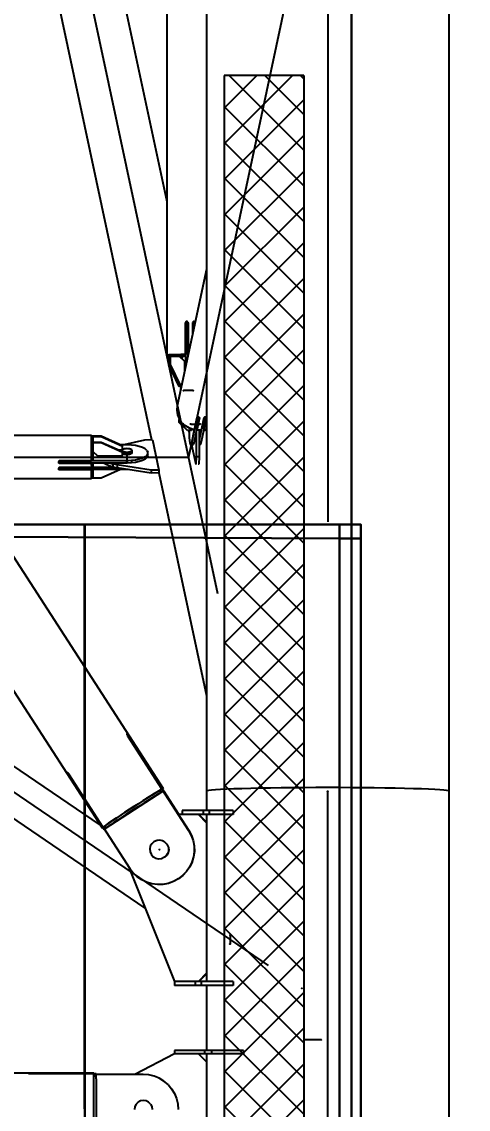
# Model space of a CAD drawing. Header units: millimetres. Extents: x 150209.93 to 150215.05, y 136675.65 to 136679.93.
# Drawn here: x 150211.3639 to 150211.4199, y 136677.7948 to 136677.9316 of the extents above; entities that cross this region are included whole.
import ezdxf

# ---------------------------------------------------------------- set-up
doc = ezdxf.new("R2010")
doc.units = ezdxf.units.MM
doc.header["$LTSCALE"] = 0.25
for name, pattern in [('CENTER', [50.8, 31.75, -6.35, 6.35, -6.35]), ('HIDDEN', [9.525, 6.35, -3.175]), ('XKITLINE00', [0]), ('XKITLINE02', [4, 2, -2])]:
    doc.linetypes.add(name, pattern=pattern)
doc.layers.add('Horizontal Surface', color=7, linetype='Continuous')
doc.layers.add('Wall', color=7, linetype='Continuous')
doc.styles.add('ROMANS', font='romans.shx')
doc.dimstyles.new('MD300', dxfattribs={"dimtxt": 2.5, "dimasz": 2.5, "dimexe": 1, "dimexo": 1, "dimgap": 0.5, "dimtad": 1, "dimdec": 1, "dimlfac": 50, "dimrnd": 0.5, "dimdsep": 46, "dimtxsty": 'ROMANS', "dimcen": 1, "dimclrd": 146, "dimclre": 146, "dimclrt": 30, "dimadec": 1, "dimazin": 2, "dimtfac": 1, "dimtdec": 1, "dimtmove": 0, "dimatfit": 1, "dimfxl": 1, "dimtolj": 1, "dimtzin": 0, "dimlwd": -1, "dimlwe": -1, "dimarcsym": 0})

# ---------------------------------------------------------------- blocks, each defined once
blk = doc.blocks.new('çatıı')
h = blk.add_hatch()
h.set_pattern_fill('ANSI37', color=1, scale=5, style=0)
h.set_pattern_definition([(45, (-69476.393, -4107.69), (-11.2253202, 11.2253202), []), (135, (-69476.393, -4107.69), (-11.2253202, -11.2253202), [])])
h.paths.add_polyline_path([(12355, 11470.27), (12305, 11470.27), (12305, 10170.27), (12355, 10170.27)])
at = {"color": 8, "linetype": 'CENTER'}
for p, q in [((12370, 12689.51), (12370, 11020.27)), ((12282.5, 12050.27), (12282.5, 11230.27)), ((11840, 11640.27), (12370, 10820.27)), ((12370, 11640.27), (12282.5, 11230.27)), ((12196.41, 11633.65), (12370, 10820.27)), ((12285.48, 11272.17), (12279.51, 11272.19)), ((12283.97, 11251.2), (12289.95, 11251.19)), ((11927.5, 11230.27), (12282.5, 11230.27)), ((12243.98, 11227.5), (12243.98, 11233.05)), ((11919.38, 11192.24), (12353.76, 10896.35)), ((12370, 10620.27), (12370, 11020.27)), ((12264.21, 10983.64), (12264.6, 10983.64)), ((12308.69, 10929.82), (12308.69, 10924.27)), ((12366.15, 10863.95), (12355.2, 10863.95))]:
    blk.add_line(p, q, dxfattribs=at)
at = {"color": 8, "linetype": 'XKITLINE00'}
for p, q in [((12446.2, 12689.51), (12446.2, 11020.27)), ((12268.9, 11607.78), (12268.9, 11294.5)), ((12293.8, 11603.4), (12293.8, 11020.27)), ((12226.42, 11590.13), (12268.9, 11391.11)), ((12186.36, 11583.61), (12259.42, 11241.28)), ((11986.68, 11455.4), (12266.76, 11022.07)), ((11948.33, 11430.58), (12228.41, 10997.26)), ((12293.8, 11348.62), (12275.45, 11262.65)), ((12280.65, 11315.09), (12280.58, 11314.82)), ((12280.58, 11314.82), (12280.58, 11294.83)), ((12280.64, 11314.81), (12280.58, 11314.79)), ((12281.12, 11314.82), (12280.64, 11314.81)), ((12280.64, 11314.81), (12280.64, 11294.82)), ((12280.75, 11315.32), (12280.65, 11315.09)), ((12280.94, 11315.51), (12280.75, 11315.32)), ((12281.18, 11315.63), (12280.94, 11315.51)), ((12281.12, 11314.82), (12281.12, 11294.82)), ((12282.16, 11314.81), (12281.12, 11314.82)), ((12281.39, 11315.66), (12281.15, 11315.62)), ((12281.44, 11315.67), (12281.18, 11315.63)), ((12281.65, 11315.62), (12281.39, 11315.66)), ((12281.7, 11315.63), (12281.44, 11315.67)), ((12281.89, 11315.5), (12281.65, 11315.62)), ((12281.94, 11315.51), (12281.7, 11315.63)), ((12282.08, 11315.31), (12281.89, 11315.5)), ((12282.13, 11315.32), (12281.94, 11315.51)), ((12282.08, 11315.31), (12282.2, 11315.07)), ((12282.13, 11315.32), (12282.25, 11315.09)), ((12282.16, 11314.81), (12282.16, 11294.11)), ((12282.25, 11315.09), (12282.2, 11315.07)), ((12282.2, 11315.07), (12282.24, 11314.81)), ((12282.29, 11314.82), (12282.24, 11314.81)), ((12282.24, 11314.81), (12282.24, 11294.81)), ((12282.25, 11315.09), (12282.29, 11314.82)), ((12282.29, 11314.82), (12282.29, 11294.83)), ((12285.12, 11315.08), (12285.08, 11314.82)), ((12285.08, 11314.82), (12285.08, 11307.8)), ((12285.15, 11314.81), (12285.08, 11314.79)), ((12285.24, 11315.32), (12285.12, 11315.08)), ((12286.19, 11314.8), (12285.15, 11314.81)), ((12285.15, 11314.81), (12285.15, 11308.11)), ((12285.43, 11315.5), (12285.24, 11315.32)), ((12285.66, 11315.62), (12285.43, 11315.5)), ((12285.87, 11315.65), (12285.64, 11315.61)), ((12285.92, 11315.66), (12285.66, 11315.62)), ((12286.13, 11315.6), (12285.87, 11315.65)), ((12286.18, 11315.62), (12285.92, 11315.66)), ((12286.36, 11315.48), (12286.13, 11315.6)), ((12286.41, 11315.5), (12286.18, 11315.62)), ((12286.19, 11314.8), (12286.19, 11313)), ((12286.58, 11314.8), (12286.19, 11314.8)), ((12286.36, 11315.48), (12286.51, 11315.33)), ((12286.41, 11315.5), (12286.58, 11315.33)), ((12286.51, 11315.33), (12286.55, 11315.29)), ((12286.55, 11315.29), (12286.64, 11315.1)), ((12286.6, 11315.31), (12286.66, 11315.17)), ((12269.51, 11294.58), (12268.9, 11294.5)), ((12268.9, 11294.5), (12268.97, 11294.42)), ((12269.25, 11294.39), (12268.97, 11294.42)), ((12269.49, 11294.54), (12269.25, 11294.47)), ((12269.25, 11294.47), (12269.25, 11293.47)), ((12269.49, 11293.54), (12269.25, 11293.47)), ((12269.56, 11293.4), (12269.25, 11293.47)), ((12270.27, 11294.61), (12269.49, 11294.54)), ((12270.27, 11293.61), (12269.49, 11293.54)), ((12270.77, 11294.66), (12269.51, 11294.58)), ((12270.06, 11293.36), (12269.56, 11293.4)), ((12270.14, 11293.38), (12270.06, 11293.35)), ((12270.06, 11293.35), (12270.06, 11288.36)), ((12270.14, 11293.38), (12270.14, 11288.38)), ((12270.94, 11293.38), (12270.14, 11293.38)), ((12271.57, 11294.67), (12270.27, 11294.61)), ((12271.02, 11293.64), (12270.27, 11293.61)), ((12272.62, 11294.72), (12270.77, 11294.66)), ((12271.03, 11293.64), (12270.94, 11293.62)), ((12270.94, 11293.62), (12270.94, 11288.62)), ((12271.03, 11293.64), (12271.03, 11288.65)), ((12277.01, 11293.63), (12271.03, 11293.64)), ((12271.57, 11293.67), (12271.05, 11293.64)), ((12273.33, 11294.72), (12271.57, 11294.67)), ((12273.33, 11293.73), (12271.57, 11293.67)), ((12274.96, 11294.77), (12272.62, 11294.72)), ((12275.48, 11294.77), (12273.33, 11294.72)), ((12275.48, 11293.77), (12273.33, 11293.73)), ((12277.68, 11294.81), (12274.96, 11294.77)), ((12275.48, 11294.76), (12275.29, 11294.76)), ((12277.92, 11294.8), (12275.48, 11294.77)), ((12277.92, 11293.8), (12275.48, 11293.77)), ((12277.01, 11293.63), (12279.99, 11290.62)), ((12278.27, 11293.14), (12277.49, 11293.15)), ((12280.58, 11294.83), (12277.68, 11294.81)), ((12277.92, 11294.8), (12277.9, 11294.79)), ((12280.55, 11294.82), (12277.92, 11294.8)), ((12277.92, 11294.8), (12277.92, 11293.8)), ((12280.55, 11293.82), (12277.92, 11293.8)), ((12280.55, 11293.82), (12278.27, 11293.14)), ((12278.35, 11293.16), (12278.35, 11292.28)), ((12279.99, 11290.62), (12279.99, 11283.95)), ((12280.55, 11294.82), (12280.55, 11293.82)), ((12280.67, 11294.82), (12280.64, 11294.82)), ((12281.12, 11294.82), (12280.67, 11294.82)), ((12280.67, 11294.82), (12280.67, 11287.11)), ((12282.27, 11294.82), (12282.16, 11294.79)), ((12282.29, 11294.83), (12282.24, 11294.81)), ((12282.27, 11294.81), (12282.24, 11294.81)), ((12282.27, 11294.82), (12282.27, 11294.6)), ((12282.32, 11294.83), (12282.29, 11294.83)), ((12270.14, 11288.38), (12270.06, 11288.36)), ((12270.06, 11288.36), (12276.53, 11274.85)), ((12270.14, 11288.38), (12276.62, 11274.87)), ((12271.03, 11288.65), (12270.94, 11288.62)), ((12270.94, 11288.62), (12277.42, 11275.11)), ((12271.03, 11288.65), (12277.5, 11275.14)), ((12276.62, 11274.87), (12276.53, 11274.85)), ((12277.78, 11274.84), (12276.53, 11274.85)), ((12277.78, 11274.87), (12276.62, 11274.87)), ((12277.5, 11275.14), (12277.42, 11275.11)), ((12278.11, 11275.11), (12277.42, 11275.11)), ((12278.11, 11275.13), (12277.5, 11275.14)), ((12277.66, 11273.17), (12277.65, 11272.98)), ((12277.68, 11273.67), (12277.66, 11273.17)), ((12277.7, 11274.12), (12277.68, 11273.67)), ((12277.74, 11274.51), (12277.7, 11274.12)), ((12277.78, 11274.83), (12277.74, 11274.51)), ((12277.82, 11275.07), (12277.78, 11274.83)), ((12277.83, 11275.11), (12277.82, 11275.07)), ((12278.01, 11275.11), (12278.05, 11274.91)), ((12275.45, 11262.65), (12275.2, 11259.85)), ((12275.2, 11259.85), (12275.64, 11257.05)), ((12275.64, 11257.05), (12276.74, 11254.38)), ((12289.35, 11255.33), (12285.89, 11239.12)), ((12287.79, 11255.3), (12286.14, 11247.57)), ((12288.33, 11255.47), (12286.68, 11247.74)), ((12287.87, 11255.38), (12287.79, 11255.3)), ((12289.39, 11255.29), (12287.82, 11247.93)), ((12289.49, 11255.11), (12287.84, 11247.37)), ((12287.99, 11255.46), (12287.87, 11255.38)), ((12288.2, 11255.52), (12287.99, 11255.46)), ((12288.44, 11255.54), (12288.2, 11255.52)), ((12288.33, 11255.47), (12288.24, 11255.52)), ((12289.01, 11255.47), (12288.33, 11255.47)), ((12288.71, 11255.52), (12288.44, 11255.54)), ((12288.97, 11255.48), (12288.71, 11255.52)), ((12289.19, 11255.41), (12288.97, 11255.48)), ((12289.37, 11255.32), (12289.19, 11255.41)), ((12289.37, 11255.32), (12289.47, 11255.21)), ((12289.47, 11255.21), (12289.49, 11255.11)), ((12292.28, 11255.1), (12290.63, 11247.37)), ((12293.41, 11255.46), (12291.76, 11247.73)), ((12293.8, 11255.45), (12292.2, 11247.97)), ((12292.34, 11255.21), (12292.28, 11255.1)), ((12293.8, 11255.18), (12292.29, 11248.14)), ((12292.48, 11255.31), (12292.34, 11255.21)), ((12292.68, 11255.4), (12292.48, 11255.31)), ((12292.93, 11255.47), (12292.68, 11255.4)), ((12293.41, 11255.46), (12292.89, 11255.46)), ((12293.19, 11255.51), (12292.93, 11255.47)), ((12293.45, 11255.52), (12293.19, 11255.51)), ((12293.52, 11255.52), (12293.41, 11255.46)), ((12293.67, 11255.5), (12293.45, 11255.52)), ((12293.8, 11255.46), (12293.67, 11255.5)), ((12276.72, 11254.43), (12276.5, 11253.37)), ((12276.5, 11253.37), (12276.53, 11252.45)), ((12276.89, 11254.17), (12276.53, 11252.45)), ((12281.89, 11247.22), (12276.53, 11252.45)), ((12276.74, 11254.38), (12278.44, 11251.99)), ((12280.66, 11249.99), (12278.44, 11251.99)), ((12278.99, 11251.5), (12279.06, 11251.41)), ((12279.49, 11251.05), (12279.06, 11251.41)), ((12283.29, 11248.49), (12280.66, 11249.99)), ((12281.1, 11249.7), (12280.93, 11249.84)), ((12283.29, 11248.49), (12281.1, 11249.7)), ((12286.14, 11247.57), (12283.29, 11248.49)), ((12283.46, 11248.39), (12283.3, 11248.49)), ((12283.47, 11248.43), (12283.46, 11248.39)), ((12286.04, 11247.56), (12283.46, 11248.39)), ((12284.56, 11248.04), (12284.38, 11247.21)), ((12286.22, 11247.97), (12286.23, 11247.74)), ((12286.68, 11247.74), (12286.23, 11247.98)), ((12287.81, 11248.14), (12287.83, 11247.67)), ((12287.82, 11247.93), (12287.84, 11247.37)), ((12292.2, 11247.97), (12291.76, 11247.73)), ((12292.2, 11247.97), (12292.21, 11247.73)), ((12292.3, 11247.93), (12292.22, 11247.54)), ((12292.29, 11248.37), (12292.3, 11247.93)), ((12292.29, 11248.14), (12292.31, 11247.55)), ((12293.8, 11254.5), (12292.31, 11247.55)), ((12293.8, 11248.04), (12292.31, 11247.55)), ((12221.68, 11243.9), (12168.99, 11243.9)), ((12221.68, 11228.07), (12221.68, 11243.9)), ((12222.68, 11243.48), (12221.68, 11243.48)), ((12222.68, 11239.29), (12222.68, 11243.48)), ((12227.68, 11243.47), (12222.68, 11243.47)), ((12227.68, 11243.08), (12222.68, 11243.08)), ((12227.68, 11243.47), (12227.68, 11243.08)), ((12241.18, 11237.46), (12227.68, 11243.47)), ((12241.18, 11237.08), (12227.68, 11243.08)), ((12255.01, 11241.14), (12241.97, 11238.05)), ((12259.99, 11241.29), (12255.01, 11241.14)), ((12259.99, 11241.29), (12264.05, 11222.28)), ((12284.38, 11247.21), (12281.89, 11247.22)), ((12282.6, 11247.22), (12282.91, 11245.77)), ((12282.86, 11247.22), (12282.94, 11244.9)), ((12282.94, 11244.9), (12283.07, 11242.65)), ((12283.07, 11242.65), (12283.25, 11240.78)), ((12286.23, 11247.74), (12284.39, 11239.12)), ((12286.05, 11247.6), (12286.04, 11247.56)), ((12286.68, 11247.74), (12286.23, 11247.74)), ((12287.38, 11246.13), (12287.31, 11230.56)), ((12287.73, 11247.75), (12287.74, 11247.28)), ((12287.83, 11247.67), (12287.74, 11247.28)), ((12288.44, 11247.23), (12287.74, 11247.28)), ((12289.24, 11247.23), (12287.84, 11247.37)), ((12288.46, 11247.31), (12288.44, 11247.23)), ((12289.14, 11247.21), (12288.44, 11247.23)), ((12289.84, 11247.22), (12289.14, 11247.21)), ((12290.63, 11247.37), (12289.24, 11247.23)), ((12289.38, 11247.21), (12289.3, 11230.56)), ((12290.64, 11247.37), (12289.35, 11241.35)), ((12289.85, 11247.29), (12289.84, 11247.22)), ((12290.53, 11247.27), (12289.84, 11247.22)), ((12292.21, 11247.73), (12290.37, 11239.11)), ((12290.55, 11247.36), (12290.53, 11247.27)), ((12292.21, 11247.73), (12291.76, 11247.73)), ((12292.85, 11247.19), (12292.09, 11247.19)), ((12292.21, 11247.73), (12292.22, 11247.54)), ((12292.31, 11247.57), (12292.22, 11247.54)), ((12293.8, 11247.84), (12292.85, 11247.19)), ((12227.68, 11239.65), (12222.68, 11239.65)), ((12222.68, 11239.29), (12222.68, 11239.27)), ((12227.68, 11239.27), (12222.68, 11239.27)), ((12222.68, 11239.27), (12222.68, 11239.25)), ((12222.68, 11233.62), (12222.68, 11239.25)), ((12227.68, 11239.65), (12227.68, 11239.27)), ((12241.18, 11233.64), (12227.68, 11239.65)), ((12241.18, 11233.26), (12227.68, 11239.27)), ((12240.95, 11234.77), (12238.66, 11234.77)), ((12243.98, 11238.05), (12239.86, 11238.05)), ((12240.93, 11234.73), (12240.88, 11234.53)), ((12240.88, 11234.53), (12240.93, 11234.32)), ((12240.88, 11234.53), (12240.88, 11233.79)), ((12241.07, 11234.93), (12240.93, 11234.73)), ((12240.93, 11234.32), (12241.07, 11234.12)), ((12241.3, 11235.12), (12241.07, 11234.93)), ((12241.18, 11235.02), (12241.18, 11237.46)), ((12241.61, 11235.29), (12241.3, 11235.12)), ((12241.99, 11235.43), (12241.61, 11235.29)), ((12242.43, 11235.55), (12241.99, 11235.43)), ((12242.92, 11235.64), (12242.43, 11235.55)), ((12243.45, 11235.69), (12242.92, 11235.64)), ((12243.98, 11235.71), (12243.45, 11235.69)), ((12246.71, 11237.94), (12243.98, 11238.05)), ((12244.52, 11235.69), (12243.98, 11235.71)), ((12245.04, 11235.64), (12244.52, 11235.69)), ((12245.53, 11235.55), (12245.04, 11235.64)), ((12245.98, 11235.43), (12245.53, 11235.55)), ((12246.36, 11235.29), (12245.98, 11235.43)), ((12246.67, 11235.12), (12246.36, 11235.29)), ((12246.9, 11234.93), (12246.67, 11235.12)), ((12249.31, 11237.62), (12246.71, 11237.94)), ((12246.9, 11234.93), (12247.04, 11234.73)), ((12247.04, 11234.32), (12246.9, 11234.12)), ((12247.04, 11234.73), (12247.08, 11234.53)), ((12247.08, 11234.53), (12247.04, 11234.32)), ((12247.08, 11234.53), (12247.08, 11233.79)), ((12251.68, 11237.09), (12249.31, 11237.62)), ((12253.72, 11236.39), (12251.68, 11237.09)), ((12255.33, 11235.55), (12253.72, 11236.39)), ((12256.44, 11234.59), (12255.33, 11235.55)), ((12256.44, 11234.59), (12257.01, 11233.57)), ((12283.25, 11240.78), (12283.45, 11239.35)), ((12283.45, 11239.35), (12283.68, 11238.45)), ((12283.68, 11238.45), (12283.92, 11238.11)), ((12284.16, 11238.33), (12283.92, 11238.11)), ((12285.41, 11238.1), (12283.92, 11238.11)), ((12284.39, 11239.12), (12284.16, 11238.33)), ((12285.65, 11238.33), (12284.16, 11238.33)), ((12285.89, 11239.12), (12284.39, 11239.12)), ((12284.54, 11238.1), (12287.13, 11225.94)), ((12285.65, 11238.33), (12285.41, 11238.1)), ((12285.89, 11239.12), (12285.65, 11238.33)), ((12290.37, 11239.11), (12289.34, 11239.11)), ((12290.13, 11238.32), (12289.34, 11238.32)), ((12289.89, 11238.09), (12289.34, 11238.09)), ((12290.13, 11238.32), (12289.89, 11238.09)), ((12290.37, 11239.11), (12290.13, 11238.32)), ((12200.88, 11227.5), (12200.83, 11227.24)), ((12200.85, 11227.36), (12200.88, 11227.22)), ((12201, 11227.73), (12200.88, 11227.5)), ((12201.18, 11227.91), (12201, 11227.73)), ((12201.42, 11228), (12201.18, 11227.91)), ((12201.68, 11228.07), (12201.42, 11228)), ((12221.68, 11228.07), (12201.68, 11228.07)), ((12201.68, 11226.66), (12201.68, 11228.07)), ((12221.68, 11227.63), (12201.68, 11227.63)), ((12222.68, 11230.94), (12221.68, 11230.94)), ((12222.68, 11228.22), (12221.68, 11228.22)), ((12221.68, 11228.07), (12221.68, 11228.05)), ((12221.68, 11228.05), (12221.68, 11227.63)), ((12243.98, 11228.05), (12221.68, 11228.05)), ((12225.68, 11230.95), (12222.68, 11233.72)), ((12222.68, 11228.22), (12222.68, 11233.62)), ((12241.18, 11230.95), (12225.68, 11230.95)), ((12240.88, 11233.79), (12240.89, 11233.77)), ((12240.88, 11233.79), (12240.88, 11233.77)), ((12240.88, 11233.79), (12240.89, 11233.77)), ((12241.3, 11233.94), (12241.07, 11234.12)), ((12241.18, 11230.95), (12241.18, 11233.64)), ((12241.3, 11233.2), (12241.18, 11233.29)), ((12241.3, 11233.2), (12241.18, 11233.29)), ((12241.3, 11232.46), (12241.18, 11232.55)), ((12241.61, 11233.77), (12241.3, 11233.94)), ((12241.61, 11233.03), (12241.3, 11233.2)), ((12241.61, 11233.03), (12241.3, 11233.2)), ((12241.61, 11232.29), (12241.3, 11232.46)), ((12241.99, 11233.62), (12241.61, 11233.77)), ((12241.99, 11232.88), (12241.61, 11233.03)), ((12241.99, 11232.88), (12241.61, 11233.03)), ((12241.99, 11232.14), (12241.61, 11232.29)), ((12242.43, 11233.5), (12241.99, 11233.62)), ((12242.43, 11232.76), (12241.99, 11232.88)), ((12242.43, 11232.76), (12241.99, 11232.88)), ((12242.43, 11232.02), (12241.99, 11232.14)), ((12242.92, 11233.42), (12242.43, 11233.5)), ((12242.92, 11232.68), (12242.43, 11232.76)), ((12242.92, 11232.68), (12242.43, 11232.76)), ((12242.92, 11231.94), (12242.43, 11232.02)), ((12243.45, 11233.36), (12242.92, 11233.42)), ((12243.45, 11232.62), (12242.92, 11232.68)), ((12243.45, 11232.62), (12242.92, 11232.68)), ((12243.45, 11231.88), (12242.92, 11231.94)), ((12243.98, 11233.34), (12243.45, 11233.36)), ((12243.98, 11232.6), (12243.45, 11232.62)), ((12243.98, 11232.6), (12243.45, 11232.62)), ((12243.98, 11231.86), (12243.45, 11231.88)), ((12244.52, 11233.36), (12243.98, 11233.34)), ((12243.98, 11233.34), (12243.98, 11232.6)), ((12244.52, 11232.62), (12243.98, 11232.6)), ((12244.52, 11232.62), (12243.98, 11232.6)), ((12243.98, 11232.6), (12243.98, 11231.86)), ((12244.52, 11231.88), (12243.98, 11231.86)), ((12246.71, 11228.16), (12243.98, 11228.05)), ((12243.98, 11228.05), (12243.98, 11226.66)), ((12245.04, 11233.42), (12244.52, 11233.36)), ((12245.04, 11232.68), (12244.52, 11232.62)), ((12245.04, 11232.68), (12244.52, 11232.62)), ((12245.04, 11231.94), (12244.52, 11231.88)), ((12245.53, 11233.5), (12245.04, 11233.42)), ((12245.53, 11232.76), (12245.04, 11232.68)), ((12245.53, 11232.76), (12245.04, 11232.68)), ((12245.53, 11232.02), (12245.04, 11231.94)), ((12245.98, 11233.62), (12245.53, 11233.5)), ((12245.98, 11232.88), (12245.53, 11232.76)), ((12245.98, 11232.88), (12245.53, 11232.76)), ((12245.98, 11232.14), (12245.53, 11232.02)), ((12246.36, 11233.77), (12245.98, 11233.62)), ((12246.36, 11233.03), (12245.98, 11232.88)), ((12246.36, 11233.03), (12245.98, 11232.88)), ((12246.36, 11232.29), (12245.98, 11232.14)), ((12246.67, 11233.94), (12246.36, 11233.77)), ((12246.67, 11233.2), (12246.36, 11233.03)), ((12246.67, 11233.2), (12246.36, 11233.03)), ((12246.67, 11232.46), (12246.36, 11232.29)), ((12246.9, 11234.12), (12246.67, 11233.94)), ((12246.9, 11233.38), (12246.67, 11233.2)), ((12246.9, 11233.38), (12246.67, 11233.2)), ((12246.9, 11232.64), (12246.67, 11232.46)), ((12249.31, 11228.48), (12246.71, 11228.16)), ((12246.71, 11228.16), (12246.71, 11226.77)), ((12247.04, 11233.58), (12246.9, 11233.38)), ((12247.04, 11233.58), (12246.9, 11233.38)), ((12247.04, 11232.84), (12246.9, 11232.64)), ((12247.08, 11233.79), (12247.04, 11233.58)), ((12247.08, 11233.79), (12247.04, 11233.58)), ((12247.08, 11233.05), (12247.04, 11232.84)), ((12247.08, 11233.79), (12247.08, 11233.05)), ((12251.68, 11229), (12249.31, 11228.48)), ((12251.68, 11227.62), (12249.31, 11227.09)), ((12253.72, 11229.7), (12251.68, 11229)), ((12253.72, 11228.32), (12251.68, 11227.62)), ((12255.33, 11230.55), (12253.72, 11229.7)), ((12255.33, 11229.16), (12253.72, 11228.32)), ((12256.44, 11231.5), (12255.33, 11230.55)), ((12256.44, 11230.12), (12255.33, 11229.16)), ((12257.01, 11232.53), (12256.44, 11231.5)), ((12257.01, 11231.14), (12256.44, 11230.12)), ((12257.01, 11231.14), (12257.01, 11233.57)), ((12287.31, 11230.56), (12287.13, 11225.94)), ((12289.3, 11230.56), (12287.31, 11230.56)), ((12289.3, 11230.56), (12289.12, 11225.94)), ((12200.83, 11227.24), (12200.88, 11226.99)), ((12200.88, 11223.31), (12200.83, 11223.08)), ((12200.83, 11223.08), (12200.88, 11222.85)), ((12200.85, 11223.2), (12200.88, 11223.08)), ((12200.88, 11227.22), (12201, 11226.99)), ((12200.88, 11226.99), (12201, 11226.76)), ((12201, 11223.52), (12200.88, 11223.31)), ((12200.88, 11223.08), (12201, 11222.87)), ((12200.88, 11222.85), (12201, 11222.64)), ((12201.18, 11226.81), (12201, 11226.99)), ((12201.18, 11226.58), (12201, 11226.76)), ((12201.18, 11223.69), (12201, 11223.52)), ((12201.15, 11222.74), (12201, 11222.87)), ((12201.18, 11222.48), (12201, 11222.64)), ((12201.18, 11222.71), (12201.15, 11222.74)), ((12201.42, 11226.69), (12201.18, 11226.81)), ((12201.42, 11226.46), (12201.18, 11226.58)), ((12201.42, 11223.8), (12201.18, 11223.69)), ((12201.42, 11222.61), (12201.18, 11222.71)), ((12201.42, 11222.39), (12201.18, 11222.48)), ((12201.42, 11226.69), (12201.42, 11226.46)), ((12201.68, 11226.65), (12201.42, 11226.69)), ((12201.68, 11226.42), (12201.42, 11226.46)), ((12201.68, 11223.83), (12201.42, 11223.8)), ((12201.68, 11222.58), (12201.42, 11222.61)), ((12201.68, 11222.34), (12201.42, 11222.39)), ((12243.98, 11226.66), (12201.68, 11226.66)), ((12201.68, 11226.66), (12201.68, 11226.65)), ((12201.68, 11226.65), (12201.68, 11226.42)), ((12221.68, 11226.65), (12201.68, 11226.65)), ((12221.68, 11226.42), (12201.68, 11226.42)), ((12221.68, 11223.83), (12201.68, 11223.83)), ((12201.68, 11222.6), (12201.68, 11223.83)), ((12221.68, 11222.92), (12201.68, 11222.92)), ((12221.68, 11222.6), (12201.68, 11222.6)), ((12221.68, 11222.58), (12201.68, 11222.58)), ((12201.68, 11222.58), (12201.68, 11222.34)), ((12221.68, 11222.34), (12201.68, 11222.34)), ((12221.68, 11226.66), (12221.68, 11226.54)), ((12221.68, 11225.07), (12221.68, 11226.65)), ((12222.68, 11226.54), (12221.68, 11226.54)), ((12222.68, 11225.87), (12221.68, 11225.87)), ((12221.68, 11225.07), (12221.68, 11223.83)), ((12222.68, 11224.58), (12221.68, 11224.58)), ((12222.68, 11223.95), (12221.68, 11223.95)), ((12236.32, 11223.89), (12221.68, 11223.89)), ((12221.68, 11222.92), (12221.68, 11222.5)), ((12221.68, 11220.11), (12221.68, 11222.5)), ((12243.98, 11222.5), (12221.68, 11222.5)), ((12222.68, 11225.22), (12222.68, 11226.66)), ((12222.68, 11223.95), (12222.68, 11225.22)), ((12222.68, 11218.86), (12222.68, 11222.49)), ((12239.86, 11222.5), (12227.68, 11217.08)), ((12230.84, 11225.67), (12229.31, 11226.65)), ((12232.82, 11224.82), (12230.84, 11225.67)), ((12235.16, 11224.12), (12232.82, 11224.82)), ((12235.16, 11225.97), (12232.84, 11226.66)), ((12235.16, 11225.97), (12235.16, 11224.12)), ((12237.81, 11225.44), (12235.16, 11225.97)), ((12237.81, 11223.59), (12235.16, 11224.12)), ((12237.81, 11225.44), (12237.81, 11223.59)), ((12259.06, 11222.12), (12237.81, 11225.44)), ((12259.06, 11220.27), (12237.81, 11223.59)), ((12246.71, 11226.77), (12243.98, 11226.66)), ((12243.98, 11222.63), (12243.98, 11222.5)), ((12244.63, 11222.53), (12243.98, 11222.5)), ((12249.31, 11227.09), (12246.71, 11226.77)), ((12264.05, 11222.28), (12259.06, 11222.12)), ((12259.06, 11222.12), (12259.06, 11220.27)), ((12264.05, 11222.28), (12264.05, 11222.01)), ((12264.05, 11221.91), (12264.05, 11220.43)), ((12287.46, 11225.94), (12287.13, 11225.94)), ((12289.12, 11225.94), (12288.76, 11225.94)), ((12221.68, 11216.65), (12168.99, 11216.65)), ((12222.68, 11220.47), (12221.68, 11220.47)), ((12221.68, 11216.65), (12221.68, 11220.11)), ((12222.68, 11217.07), (12221.68, 11217.07)), ((12222.68, 11217.12), (12222.68, 11218.86)), ((12222.68, 11217.12), (12222.68, 11217.1)), ((12222.68, 11217.1), (12222.68, 11217.08)), ((12227.68, 11217.08), (12222.68, 11217.08)), ((12264.05, 11220.43), (12259.06, 11220.27)), ((12263.87, 11220.42), (12293.8, 11080.2)), ((12227.27, 10999.02), (11971.33, 11173.36)), ((12255.33, 10946.89), (11956.48, 11150.46)), ((12243.75, 11056.48), (12243.74, 11056.32)), ((12243.81, 11056.57), (12243.75, 11056.48)), ((12243.91, 11056.58), (12243.81, 11056.57)), ((12244.03, 11056.47), (12243.92, 11056.57)), ((12244.03, 11056.47), (12244.17, 11056.31)), ((12243.74, 11056.32), (12243.78, 11056.1)), ((12243.78, 11056.1), (12243.87, 11055.83)), ((12243.87, 11055.83), (12244.02, 11055.54)), ((12244.02, 11055.54), (12244.19, 11055.24)), ((12244.54, 11055.82), (12244.04, 11055.49)), ((12244.17, 11056.31), (12244.35, 11056.08)), ((12244.19, 11055.24), (12265.9, 11021.65)), ((12244.73, 11055.52), (12244.23, 11055.2)), ((12244.23, 11055.2), (12282.76, 10995.58)), ((12244.35, 11056.08), (12244.54, 11055.82)), ((12244.54, 11055.82), (12244.73, 11055.52)), ((12244.73, 11055.52), (12266.44, 11021.94)), ((12206.17, 11032.21), (12206.14, 11032.14)), ((12206.14, 11032.12), (12206.2, 11032)), ((12206.26, 11032.22), (12206.17, 11032.21)), ((12206.2, 11032), (12206.31, 11031.8)), ((12206.4, 11032.15), (12206.26, 11032.22)), ((12206.31, 11031.8), (12206.45, 11031.56)), ((12206.57, 11032.01), (12206.4, 11032.15)), ((12206.45, 11031.56), (12206.62, 11031.28)), ((12206.57, 11032.01), (12206.76, 11031.81)), ((12206.99, 11031.52), (12206.62, 11031.28)), ((12206.62, 11031.28), (12206.81, 11030.98)), ((12206.76, 11031.81), (12206.96, 11031.56)), ((12207.19, 11031.23), (12206.81, 11030.98)), ((12206.81, 11030.98), (12228.52, 10997.39)), ((12206.96, 11031.56), (12207.16, 11031.27)), ((12207.16, 11031.27), (12228.87, 10997.68)), ((12334.07, 11022.3), (12327.66, 11022.19)), ((12340.83, 11022.4), (12334.07, 11022.3)), ((12347.88, 11022.48), (12340.83, 11022.4)), ((12355.13, 11022.53), (12347.88, 11022.48)), ((12362.53, 11022.56), (12355.13, 11022.53)), ((12370, 11022.58), (12362.53, 11022.56)), ((12377.46, 11022.56), (12370, 11022.58)), ((12384.86, 11022.53), (12377.46, 11022.56)), ((12392.12, 11022.48), (12384.86, 11022.53)), ((12399.16, 11022.4), (12392.12, 11022.48)), ((12405.92, 11022.3), (12399.16, 11022.4)), ((12412.33, 11022.19), (12405.92, 11022.3)), ((12266.36, 11020.16), (12230.04, 10996.66)), ((12256.47, 11015.87), (12253.38, 11013.91)), ((12256.59, 11015.93), (12253.94, 11014.25)), ((12259.29, 11017.64), (12256.47, 11015.87)), ((12259.03, 11017.46), (12256.59, 11015.93)), ((12259.84, 11016.2), (12257.41, 11014.67)), ((12261.19, 11018.8), (12259.03, 11017.46)), ((12261.75, 11019.17), (12259.29, 11017.64)), ((12262, 11017.54), (12259.84, 11016.2)), ((12263.02, 11019.93), (12261.19, 11018.8)), ((12263.79, 11020.41), (12261.75, 11019.17)), ((12263.83, 11018.67), (12262, 11017.54)), ((12264.48, 11020.8), (12263.02, 11019.93)), ((12265.33, 11021.33), (12263.79, 11020.41)), ((12265.3, 11019.55), (12263.83, 11018.67)), ((12265.54, 11021.42), (12264.48, 11020.8)), ((12264.48, 11020.8), (12265.3, 11019.55)), ((12266.36, 11020.16), (12265.3, 11019.55)), ((12265.9, 11021.65), (12265.33, 11021.33)), ((12265.9, 11021.65), (12265.54, 11021.42)), ((12265.85, 11021.61), (12265.54, 11021.41)), ((12265.54, 11021.42), (12266.36, 11020.16)), ((12265.88, 11021.61), (12265.85, 11021.61)), ((12265.85, 11021.61), (12282.68, 10995.58)), ((12265.87, 11021.63), (12265.88, 11021.61)), ((12266.44, 11021.94), (12265.94, 11021.61)), ((12266.08, 11021.7), (12265.94, 11021.61)), ((12266.25, 11021.78), (12266.08, 11021.7)), ((12266.08, 11021.7), (12266.89, 11020.44)), ((12266.34, 11021.8), (12266.25, 11021.78)), ((12266.25, 11021.78), (12267.06, 11020.52)), ((12266.34, 11021.8), (12267.15, 11020.54)), ((12266.65, 11021.94), (12266.37, 11021.76)), ((12266.76, 11022.07), (12266.44, 11021.94)), ((12266.76, 11022.07), (12266.65, 11021.94)), ((12266.89, 11020.44), (12266.76, 11020.35)), ((12267.1, 11020.44), (12266.82, 11020.26)), ((12267.06, 11020.52), (12266.89, 11020.44)), ((12266.97, 11020.35), (12276.48, 11005.64)), ((12267.03, 11020.4), (12276.57, 11005.64)), ((12267.15, 11020.54), (12267.06, 11020.52)), ((12267.17, 11020.52), (12267.1, 11020.44)), ((12267.15, 11020.54), (12267.17, 11020.52)), ((12294.16, 11020.5), (12293.8, 11020.27)), ((12294.16, 11020.5), (12293.8, 11020.27)), ((12293.8, 11020.27), (12293.8, 11008.13)), ((12295.26, 11020.72), (12294.16, 11020.5)), ((12295.26, 11020.72), (12294.16, 11020.5)), ((12297.07, 11020.94), (12295.26, 11020.72)), ((12297.08, 11020.94), (12295.26, 11020.72)), ((12297.08, 11020.94), (12297.07, 11020.94)), ((12299.6, 11021.16), (12297.08, 11020.94)), ((12299.6, 11021.15), (12297.08, 11020.94)), ((12302.79, 11021.36), (12299.6, 11021.16)), ((12306.64, 11021.55), (12302.79, 11021.36)), ((12311.09, 11021.73), (12306.64, 11021.55)), ((12316.11, 11021.9), (12311.09, 11021.73)), ((12321.65, 11022.05), (12316.11, 11021.9)), ((12327.66, 11022.19), (12321.65, 11022.05)), ((12418.34, 11022.05), (12412.33, 11022.19)), ((12423.88, 11021.9), (12418.34, 11022.05)), ((12428.9, 11021.73), (12423.88, 11021.9)), ((12433.35, 11021.55), (12428.9, 11021.73)), ((12437.2, 11021.36), (12433.35, 11021.55)), ((12440.39, 11021.16), (12437.2, 11021.36)), ((12442.91, 11020.94), (12440.39, 11021.16)), ((12442.91, 11020.94), (12440.39, 11021.15)), ((12442.92, 11020.94), (12442.91, 11020.94)), ((12444.73, 11020.72), (12442.91, 11020.94)), ((12444.73, 11020.72), (12442.92, 11020.94)), ((12445.83, 11020.5), (12444.73, 11020.72)), ((12445.83, 11020.5), (12444.73, 11020.72)), ((12446.2, 11020.27), (12445.83, 11020.5)), ((12446.2, 11020.27), (12445.83, 11020.5)), ((12446.2, 11020.27), (12446.2, 10620.27)), ((12245.35, 11008.73), (12242.49, 11006.87)), ((12246.78, 11009.67), (12243.46, 11007.51)), ((12248.25, 11010.61), (12245.35, 11008.73)), ((12249.06, 11009.35), (12246.16, 11007.47)), ((12250.12, 11011.82), (12246.78, 11009.67)), ((12251.14, 11012.46), (12248.25, 11010.61)), ((12251.95, 11011.2), (12249.06, 11009.35)), ((12253.38, 11013.91), (12250.12, 11011.82)), ((12253.94, 11014.25), (12251.14, 11012.46)), ((12254.75, 11012.99), (12251.95, 11011.2)), ((12257.41, 11014.67), (12254.75, 11012.99)), ((12234.93, 11001.87), (12232.94, 11000.53)), ((12237.3, 11003.46), (12234.64, 11001.69)), ((12237.23, 11003.4), (12234.93, 11001.87)), ((12238.04, 11002.14), (12235.75, 11000.61)), ((12239.77, 11005.08), (12237.23, 11003.4)), ((12240.27, 11005.42), (12237.3, 11003.46)), ((12240.58, 11003.82), (12238.04, 11002.14)), ((12242.49, 11006.87), (12239.77, 11005.08)), ((12243.46, 11007.51), (12240.27, 11005.42)), ((12243.31, 11005.61), (12240.58, 11003.82)), ((12246.16, 11007.47), (12243.31, 11005.61)), ((12278.7, 11005.64), (12276.28, 11005.64)), ((12278.7, 11008.14), (12278.7, 11005.64)), ((12310.63, 11008.13), (12278.7, 11008.14)), ((12310.63, 11005.63), (12278.7, 11005.64)), ((12288.81, 11005.63), (12293.79, 11000.65)), ((12288.98, 11005.63), (12293.8, 11000.82)), ((12291.83, 11008.13), (12291.83, 11005.63)), ((12293.8, 11005.63), (12293.8, 10900.63)), ((12295.64, 11008.13), (12295.64, 11005.63)), ((12310.63, 11008.13), (12310.63, 11005.63)), ((12228.72, 10997.39), (12228.41, 10997.26)), ((12228.52, 10997.39), (12228.41, 10997.26)), ((12228.96, 10997.68), (12228.52, 10997.39)), ((12228.86, 10997.48), (12228.72, 10997.39)), ((12228.89, 10997.63), (12228.82, 10997.55)), ((12228.82, 10997.55), (12229.63, 10996.29)), ((12229.29, 10998), (12228.87, 10997.68)), ((12229.23, 10997.92), (12228.87, 10997.68)), ((12228.96, 10997.68), (12228.89, 10997.63)), ((12228.89, 10997.63), (12229.7, 10996.37)), ((12229.23, 10997.91), (12228.93, 10997.72)), ((12228.93, 10997.72), (12245.75, 10971.69)), ((12230.06, 10998.53), (12229.23, 10997.92)), ((12229.23, 10997.92), (12230.04, 10996.66)), ((12230.57, 10998.92), (12229.29, 10998)), ((12229.7, 10996.37), (12229.63, 10996.29)), ((12229.63, 10996.29), (12229.64, 10996.27)), ((12229.73, 10996.29), (12229.64, 10996.27)), ((12229.77, 10996.42), (12229.7, 10996.37)), ((12229.82, 10996.33), (12229.73, 10996.29)), ((12230.87, 10997.27), (12230.04, 10996.66)), ((12231.3, 10999.4), (12230.06, 10998.53)), ((12230.06, 10998.53), (12230.87, 10997.27)), ((12232.38, 11000.16), (12230.57, 10998.92)), ((12232.12, 10998.14), (12230.87, 10997.27)), ((12232.94, 11000.53), (12231.3, 10999.4)), ((12233.76, 10999.27), (12232.12, 10998.14)), ((12234.64, 11001.69), (12232.38, 11000.16)), ((12235.75, 11000.61), (12233.76, 10999.27)), ((12282.76, 10995.58), (12282.68, 10995.58)), ((12282.68, 10995.58), (12284.32, 10992.55)), ((12282.76, 10995.58), (12284.41, 10992.55)), ((12260.8, 10988.41), (12259.5, 10987.24)), ((12261.22, 10988.68), (12260.8, 10988.41)), ((12262.82, 10989.39), (12261.22, 10988.68)), ((12264.56, 10989.57), (12262.82, 10989.39)), ((12264.59, 10989.57), (12264.56, 10989.57)), ((12266.28, 10989.21), (12264.56, 10989.57)), ((12264.59, 10989.57), (12264.57, 10989.57)), ((12266.3, 10989.21), (12264.59, 10989.57)), ((12267.79, 10988.33), (12266.28, 10989.21)), ((12267.82, 10988.33), (12266.3, 10989.21)), ((12267.79, 10988.33), (12268.96, 10987.02)), ((12267.82, 10988.33), (12268.99, 10987.02)), ((12284.41, 10992.55), (12284.32, 10992.55)), ((12284.32, 10992.55), (12285.46, 10989.29)), ((12284.41, 10992.55), (12285.55, 10989.29)), ((12285.46, 10989.29), (12286.08, 10985.89)), ((12285.55, 10989.29), (12286.17, 10985.89)), ((12258.62, 10985.73), (12258.25, 10984.01)), ((12258.25, 10984.01), (12258.43, 10982.27)), ((12258.43, 10982.27), (12259.14, 10980.67)), ((12259.5, 10987.24), (12258.62, 10985.73)), ((12269.75, 10981.54), (12268.87, 10980.03)), ((12269.78, 10981.54), (12268.9, 10980.03)), ((12268.99, 10987.02), (12268.96, 10987.02)), ((12268.96, 10987.02), (12269.23, 10986.6)), ((12268.99, 10987.02), (12269.26, 10986.6)), ((12269.26, 10986.6), (12269.23, 10986.6)), ((12269.23, 10986.6), (12269.94, 10985)), ((12269.26, 10986.6), (12269.97, 10985)), ((12270.12, 10983.26), (12269.75, 10981.54)), ((12270.15, 10983.26), (12269.78, 10981.54)), ((12269.94, 10985), (12270.12, 10983.26)), ((12269.97, 10985), (12270.15, 10983.26)), ((12286.17, 10982.44), (12285.71, 10979.02)), ((12286.26, 10982.44), (12285.8, 10979.02)), ((12286.08, 10985.89), (12286.17, 10982.44)), ((12286.17, 10985.89), (12286.26, 10982.44)), ((12259.14, 10980.67), (12259.41, 10980.25)), ((12259.41, 10980.25), (12260.58, 10978.94)), ((12262.1, 10978.07), (12260.58, 10978.94)), ((12263.81, 10977.7), (12262.1, 10978.07)), ((12265.55, 10977.88), (12263.81, 10977.7)), ((12263.84, 10977.7), (12263.81, 10977.7)), ((12263.84, 10977.7), (12263.83, 10977.7)), ((12265.54, 10977.87), (12263.84, 10977.7)), ((12267.15, 10978.59), (12265.55, 10977.88)), ((12267.18, 10978.59), (12265.58, 10977.88)), ((12267.57, 10978.86), (12267.15, 10978.59)), ((12267.18, 10978.59), (12267.15, 10978.59)), ((12267.6, 10978.86), (12267.18, 10978.59)), ((12268.87, 10980.03), (12267.57, 10978.86)), ((12267.6, 10978.86), (12267.57, 10978.86)), ((12268.9, 10980.03), (12267.6, 10978.86)), ((12284.73, 10975.71), (12283.23, 10972.6)), ((12284.81, 10975.71), (12283.32, 10972.6)), ((12285.71, 10979.02), (12284.73, 10975.71)), ((12285.8, 10979.02), (12284.81, 10975.71)), ((12244.87, 10973.05), (12273.81, 10900.63)), ((12245.75, 10971.69), (12247.85, 10968.95)), ((12250.35, 10966.56), (12247.85, 10968.95)), ((12281.28, 10969.76), (12278.9, 10967.26)), ((12281.36, 10969.76), (12278.98, 10967.26)), ((12283.23, 10972.6), (12281.28, 10969.76)), ((12283.32, 10972.6), (12281.36, 10969.76)), ((12253.19, 10964.6), (12250.35, 10966.56)), ((12256.3, 10963.11), (12253.19, 10964.6)), ((12259.6, 10962.12), (12256.3, 10963.11)), ((12263.02, 10961.67), (12259.6, 10962.12)), ((12266.47, 10961.75), (12263.02, 10961.67)), ((12263.11, 10961.67), (12263.02, 10961.67)), ((12263.11, 10961.67), (12263.1, 10961.67)), ((12266.56, 10961.75), (12263.11, 10961.67)), ((12269.87, 10962.37), (12266.47, 10961.75)), ((12269.95, 10962.37), (12266.56, 10961.75)), ((12273.12, 10963.52), (12269.87, 10962.37)), ((12273.21, 10963.52), (12269.95, 10962.37)), ((12276.15, 10965.16), (12273.12, 10963.52)), ((12276.24, 10965.16), (12273.21, 10963.52)), ((12278.9, 10967.26), (12276.15, 10965.16)), ((12278.98, 10967.26), (12276.24, 10965.16)), ((12273.71, 10900.63), (12273.71, 10898.14)), ((12310.63, 10900.63), (12273.71, 10900.63)), ((12286.83, 10900.63), (12286.83, 10898.13)), ((12293.79, 10905.62), (12288.8, 10900.63)), ((12293.8, 10905.45), (12288.98, 10900.63)), ((12290.64, 10900.63), (12290.64, 10898.13)), ((12310.63, 10900.63), (12310.63, 10898.13)), ((12310.63, 10898.13), (12273.71, 10898.14)), ((12293.8, 10898.13), (12293.8, 10857.27)), ((12273.76, 10855.26), (12248.81, 10842.27)), ((12317.11, 10857.27), (12273.76, 10857.27)), ((12273.76, 10857.27), (12273.76, 10855.27)), ((12317.11, 10855.27), (12273.76, 10855.27)), ((12288.8, 10855.27), (12293.8, 10850.27)), ((12292.65, 10857.27), (12292.65, 10855.27)), ((12293.8, 10855.27), (12293.8, 10850.27)), ((12297.11, 10857.27), (12297.11, 10855.27)), ((12317.11, 10857.27), (12317.11, 10855.27)), ((12293.8, 10850.27), (12293.8, 10790.27)), ((12223.2, 10843.12), (11986.8, 10843.12)), ((12182.19, 10842.86), (12182.11, 10842.83)), ((12182.11, 10842.83), (12182.11, 10842.8)), ((12182.19, 10842.78), (12182.11, 10842.8)), ((12182.36, 10842.88), (12182.19, 10842.86)), ((12182.36, 10842.71), (12182.19, 10842.78)), ((12182.6, 10842.9), (12182.36, 10842.88)), ((12182.6, 10842.65), (12182.36, 10842.71)), ((12182.89, 10842.91), (12182.6, 10842.9)), ((12182.89, 10842.62), (12182.6, 10842.65)), ((12182.89, 10842.91), (12182.89, 10842.62)), ((12183.2, 10842.91), (12182.89, 10842.91)), ((12183.2, 10842.61), (12182.89, 10842.62)), ((12183.2, 10842.91), (12183.2, 10842.61)), ((12223.2, 10842.91), (12183.2, 10842.91)), ((12223.2, 10842.61), (12183.2, 10842.61)), ((12223.2, 10842.61), (12223.2, 10843.12)), ((12224.7, 10842.62), (12223.2, 10842.62)), ((12223.2, 10798.8), (12223.2, 10842.61)), ((12224.7, 10842.59), (12223.2, 10842.59)), ((12224.7, 10842.49), (12223.2, 10842.49)), ((12254.2, 10842.27), (12223.2, 10842.27)), ((12224.7, 10842.15), (12223.2, 10842.15)), ((12224.7, 10841.13), (12223.2, 10841.13)), ((12224.7, 10842.27), (12224.7, 10842.62)), ((12224.7, 10839.58), (12224.7, 10842.15)), ((12224.7, 10839.58), (12224.7, 10798.4)), ((12257.64, 10842), (12254.2, 10842.27)), ((12260.99, 10841.2), (12257.64, 10842)), ((12264.18, 10839.88), (12260.99, 10841.2)), ((12267.13, 10838.07), (12264.18, 10839.88)), ((12269.75, 10835.83), (12267.13, 10838.07)), ((12269.75, 10835.83), (12271.99, 10833.21)), ((12271.99, 10833.21), (12273.8, 10830.26)), ((12250.9, 10824.81), (12249.66, 10823.57)), ((12252.46, 10825.6), (12250.9, 10824.81)), ((12254.2, 10825.87), (12252.46, 10825.6)), ((12255.93, 10825.6), (12254.2, 10825.87)), ((12257.49, 10824.81), (12255.93, 10825.6)), ((12258.73, 10823.57), (12257.49, 10824.81)), ((12273.8, 10830.26), (12275.12, 10827.07)), ((12275.12, 10827.07), (12275.92, 10823.72)), ((12248.87, 10822.01), (12248.6, 10820.27)), ((12249.66, 10823.57), (12248.87, 10822.01)), ((12258.73, 10823.57), (12259.52, 10822.01)), ((12259.52, 10822.01), (12259.8, 10820.27)), ((12275.92, 10823.72), (12276.2, 10820.27))]:
    blk.add_line(p, q, dxfattribs=at)
at = {"color": 116, "linetype": 'HIDDEN', "true_color": 0x136734}
for p, q in [((12355, 11470.27), (12305, 11470.27)), ((12305, 11470.27), (12305, 10170.27)), ((12355, 11470.27), (12355, 10170.27))]:
    blk.add_line(p, q, dxfattribs=at)
at = {"color": 1}
for p, q in [((12355, 11470.27), (12305, 11470.27)), ((12305, 11470.27), (12305, 10170.27)), ((12355, 11470.27), (12355, 10170.27))]:
    blk.add_line(p, q, dxfattribs=at)
at = {"color": 116, "linetype": 'XKITLINE02', "true_color": 0x136734}
for p, q in [((12355, 11470.27), (12305, 11470.27)), ((12305, 11470.27), (12305, 10170.27)), ((12355, 11470.27), (12355, 10170.27))]:
    blk.add_line(p, q, dxfattribs=at)
at = {"color": 8, "linetype": 'XKITLINE00'}
for centre in [(12279.51, 11272.19), (12285.48, 11272.17), (12283.97, 11251.2), (12289.95, 11251.19), (12243.98, 11233.05), (12243.98, 11227.5), (12282.5, 11230.27), (12282.5, 11230.27), (12282.5, 11230.27), (12370, 11020.27), (12370, 11020.27), (12264.21, 10983.64), (12264.6, 10983.64), (12308.69, 10929.82), (12308.69, 10924.27), (12353.76, 10896.35), (12355.2, 10863.95), (12366.15, 10863.95)]:
    blk.add_circle(centre, 0.05, dxfattribs=at)
blk = doc.blocks.new('*D4')
at = {"color": 146, "transparency": 16777216}
for p, q in [((150211.38964, 136678.62603), (150212.05394, 136678.6248)), ((150211.35801, 136677.74497), (150211.35779, 136677.62609)), ((150212.08231, 136677.74363), (150212.08209, 136677.62475))]:
    blk.add_line(p, q, dxfattribs=at)
for points in [[(150211.38964, 136678.63103), (150211.38963, 136678.62103), (150211.35964, 136678.62609)], [(150212.05395, 136678.6298), (150212.05393, 136678.6198), (150212.08394, 136678.62475)]]:
    blk.add_solid(points, dxfattribs=at)
at = {"layer": 'DEFPOINTS', "color": 0, "transparency": 16777216}
for p in [(150211.35986, 136678.74497), (150212.08416, 136678.74363), (150212.08394, 136678.62475)]:
    blk.add_point(p, dxfattribs=at)
at = {"color": 30, "transparency": 16777216, "insert": (150211.72184, 136678.65042), "char_height": 0.03, "attachment_point": 5, "rotation": 359.894, "style": 'ROMANS'}
blk.add_mtext('\\A1;36', dxfattribs=at)
blk = doc.blocks.new('*D47')
at = {"color": 146, "transparency": 16777216}
for p, q in [((150211.43528, 136678.30996), (150213.47547, 136678.30996)), ((150211.40528, 136677.47488), (150211.40528, 136677.30996)), ((150213.50547, 136677.47488), (150213.50547, 136677.30996))]:
    blk.add_line(p, q, dxfattribs=at)
for points in [[(150211.43528, 136678.31496), (150211.43528, 136678.30496), (150211.40528, 136678.30996)], [(150213.47547, 136678.31496), (150213.47547, 136678.30496), (150213.50547, 136678.30996)]]:
    blk.add_solid(points, dxfattribs=at)
at = {"layer": 'DEFPOINTS', "color": 0, "transparency": 16777216}
for p in [(150211.40528, 136678.47488), (150213.50547, 136678.47488, 0.004), (150213.50547, 136678.30996)]:
    blk.add_point(p, dxfattribs=at)
at = {"color": 30, "transparency": 16777216, "insert": (150212.45537, 136678.33496), "char_height": 0.03, "attachment_point": 5, "style": 'ROMANS'}
blk.add_mtext('\\A1;105', dxfattribs=at)

msp = doc.modelspace()

# ---------------------------------------------------------------- linework, layer by layer
at = {"layer": 'Horizontal Surface', "color": 54}
for points in [[(150211.40377, 136677.86663, 0.004), (150211.40377, 136677.86837, 0.004), (150211.36112, 136677.86837, 0.004), (150211.36112, 136677.86682, 0.004)], [(150211.36112, 136677.72131, 0.004), (150211.36112, 136677.86837, 0.004), (150211.37176, 136677.86837, 0.047), (150211.37177, 136677.72131, 0.047)], [(150211.37176, 136677.72131, 0.047), (150211.37174, 136677.86837, 0.047), (150211.40376, 136677.86837, 0.055), (150211.40377, 136677.72131, 0.055)], [(150211.40377, 136677.72131, 0.053), (150211.40643, 136677.72131, 0.053), (150211.40643, 136677.86837, 0.053), (150211.40377, 136677.86837, 0.053)], [(150211.40377, 136677.72131, 0.055), (150211.40643, 136677.72131, 0.055), (150211.40643, 136677.86837, 0.055), (150211.40377, 136677.86837, 0.055)]]:
    msp.add_polyline3d(points, close=True, dxfattribs=at)

# ---------------------------------------------------------------- block references
at = {"xscale": 0.0002000170049888334, "yscale": 0.0002000170049888334, "zscale": 0.0002000170049888334}
msp.add_blockref('çatıı', (150208.92807, 136675.63059), dxfattribs=at)

# ---------------------------------------------------------------- dimensions: what is measured, and where the dimension line sits
for p1, p2, distance, picture, middle in [((150211.35986, 136678.74497), (150212.08416, 136678.74363), -0.11888, '*D4', (150211.72184, 136678.65042)), ((150211.40528, 136678.47488), (150213.50547, 136678.47488, 0.004), -0.16491, '*D47', (150212.45537, 136678.33496))]:
    dim = msp.add_aligned_dim(p1=p1, p2=p2, distance=distance, dimstyle='MD300', override={"dimtxt": 0.03, "dimasz": 0.03, "dimgap": 0.01})
    dim.commit()
    dim.dimension.update_dxf_attribs({"geometry": picture, "text_midpoint": middle})

# ---------------------------------------------------------------- meshes
at = {"layer": 'Wall'}
mesh = msp.add_polyface(dxfattribs=at)
corners = [(150213.50547, 136678.19805), (150213.50547, 136678.19805, 0.004), (150213.50547, 136677.11475), (150213.50547, 136677.11475, 0.004), (150211.40528, 136677.11475), (150211.40528, 136677.11475, 0.004), (150211.40528, 136678.47488), (150211.40528, 136678.47488, 0.004), (150213.50547, 136678.47488), (150213.50547, 136678.47488, 0.004), (150213.50547, 136678.19805), (150213.50547, 136678.19805, 0.004)]
mesh.append_faces([[corners[k] for k in face] for face in [(0, 1, 3, 2), (2, 3, 5, 4), (4, 5, 7, 6), (6, 7, 9, 8), (8, 9, 11, 10)]], dxfattribs={"color": 7})
mesh = msp.add_polyface(dxfattribs=at)
corners = [(150211.40528, 136677.39158), (150211.40528, 136677.39158, 0.004), (150211.73531, 136677.39158), (150211.73531, 136677.39158, 0.004), (150211.73531, 136677.64855), (150211.73531, 136677.64855, 0.004), (150211.76331, 136677.67462), (150211.76331, 136677.67462, 0.004), (150211.78529, 136677.70594), (150211.78529, 136677.70594, 0.004), (150211.80026, 136677.74115), (150211.80026, 136677.74115, 0.004), (150211.80761, 136677.7787), (150211.80761, 136677.7787, 0.004), (150211.80696, 136677.81695), (150211.80696, 136677.81695, 0.004), (150211.79841, 136677.85425), (150211.79841, 136677.85425, 0.004), (150211.78226, 136677.88894), (150211.78226, 136677.88894, 0.004), (150211.75926, 136677.91951), (150211.75926, 136677.91951, 0.004), (150211.73531, 136677.94108), (150211.73531, 136677.94108, 0.004), (150211.73531, 136678.19805), (150211.73531, 136678.19805, 0.004), (150211.40528, 136678.19805), (150211.40528, 136678.19805, 0.004)]
mesh.append_faces([[corners[k] for k in face] for face in [(0, 1, 3, 2), (2, 3, 5, 4), (4, 5, 7, 6), (6, 7, 9, 8), (8, 9, 11, 10), (10, 11, 13, 12), (12, 13, 15, 14), (14, 15, 17, 16), (16, 17, 19, 18), (18, 19, 21, 20), (20, 21, 23, 22), (22, 23, 25, 24), (24, 25, 27, 26)]], dxfattribs={"color": 7})
mesh = msp.add_polyface(dxfattribs=at)
corners = [(150211.40528, 136677.6116), (150211.40528, 136677.6116, 0.004), (150211.51529, 136677.6116), (150211.51529, 136677.6116, 0.004), (150211.51529, 136677.97803), (150211.51529, 136677.97803, 0.004), (150211.40528, 136677.97803), (150211.40528, 136677.97803, 0.004)]
mesh.append_faces([[corners[k] for k in face] for face in [(0, 1, 3, 2), (2, 3, 5, 4), (4, 5, 7, 6)]], dxfattribs={"color": 7})
mesh = msp.add_polyface(dxfattribs=at)
corners = [(150211.36112, 136677.86837), (150211.36112, 136677.86837, 0.004), (150211.40377, 136677.86837), (150211.40377, 136677.86837, 0.004)]
mesh.append_faces([[corners[k] for k in face] for face in [(0, 1, 3, 2)]], dxfattribs={"color": 54})
mesh = msp.add_polyface(dxfattribs=at)
corners = [(150211.36112, 136677.86837, 0.004), (150211.36112, 136677.86837, 0.004), (150211.37176, 136677.86837, 0.004), (150211.37176, 136677.86837, 0.047)]
mesh.append_faces([[corners[k] for k in face] for face in [(0, 1, 3, 2)]], dxfattribs={"color": 54})
mesh = msp.add_polyface(dxfattribs=at)
corners = [(150211.37176, 136677.86837, 0.004), (150211.37176, 136677.86837, 0.047), (150211.40377, 136677.86837, 0.004), (150211.40377, 136677.86837, 0.055)]
mesh.append_faces([[corners[k] for k in face] for face in [(0, 1, 3, 2)]], dxfattribs={"color": 54})
mesh = msp.add_polyface(dxfattribs=at)
corners = [(150211.40377, 136677.86837), (150211.40377, 136677.86837, 0.055), (150211.40643, 136677.86837), (150211.40643, 136677.86837, 0.055)]
mesh.append_faces([[corners[k] for k in face] for face in [(0, 1, 3, 2)]], dxfattribs={"color": 54})
mesh = msp.add_polyface(dxfattribs=at)
corners = [(150211.40377, 136677.72131, 0.053), (150211.40377, 136677.72131, 0.055), (150211.40377, 136677.86837, 0.053), (150211.40377, 136677.86837, 0.055)]
mesh.append_faces([[corners[k] for k in face] for face in [(0, 1, 3, 2)]], dxfattribs={"color": 54})
mesh = msp.add_polyface(dxfattribs=at)
corners = [(150211.40377, 136677.86663), (150211.40377, 136677.86663, 0.053), (150211.40377, 136677.86837), (150211.40377, 136677.86837, 0.053)]
mesh.append_faces([[corners[k] for k in face] for face in [(0, 1, 3, 2)]], dxfattribs={"color": 54})
mesh = msp.add_polyface(dxfattribs=at)
corners = [(150211.40643, 136677.86837, 0.053), (150211.40643, 136677.86837, 0.055), (150211.40643, 136677.72131, 0.053), (150211.40643, 136677.72131, 0.055)]
mesh.append_faces([[corners[k] for k in face] for face in [(0, 1, 3, 2)]], dxfattribs={"color": 54})
mesh = msp.add_polyface(dxfattribs=at)
corners = [(150211.40643, 136677.86663), (150211.40643, 136677.86663, 0.053), (150211.40643, 136677.86837), (150211.40643, 136677.86837, 0.053)]
mesh.append_faces([[corners[k] for k in face] for face in [(0, 1, 3, 2)]], dxfattribs={"color": 54})
mesh = msp.add_polyface(dxfattribs=at)
corners = [(150211.40377, 136677.86663), (150211.40377, 136677.86663, 0.004), (150211.36112, 136677.86682), (150211.36112, 136677.86682, 0.004)]
mesh.append_faces([[corners[k] for k in face] for face in [(0, 1, 3, 2)]], dxfattribs={"color": 54})
mesh = msp.add_polyface(dxfattribs=at)
corners = [(150211.40377, 136677.86663), (150211.40377, 136677.86663, 0.053), (150211.40643, 136677.86663), (150211.40643, 136677.86663, 0.053)]
mesh.append_faces([[corners[k] for k in face] for face in [(0, 1, 3, 2)]], dxfattribs={"color": 54})

doc.saveas('drawing.dxf')
